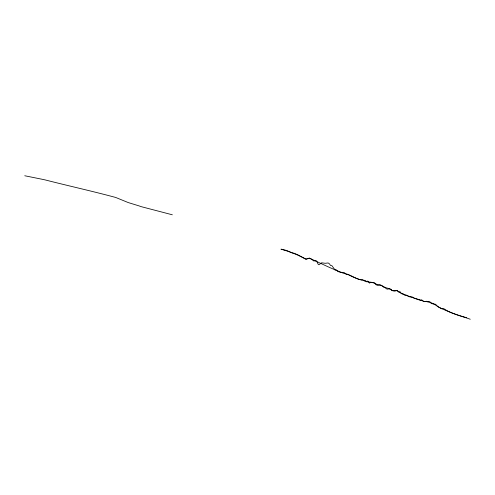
<?xml version="1.0" encoding="UTF-8"?>
<svg xmlns="http://www.w3.org/2000/svg" width="495" height="495" viewBox="0 0 495 495"><rect width="100%" height="100%" fill="white"/><g stroke="black" fill="none" stroke-linecap="round" stroke-linejoin="round"><path stroke-width="0.74" d="M24.75 175.756L41.945 179.227A43.22 3.898 12.7 0 1 45.212 179.926C68.39 185.86 91.773 191.027 114.883 197.239A12.709 1.132 13.1 0 1 116.294 197.697L128.156 202.542L139.194 205.939A56.987 5.055 13.6 0 0 141.131 206.638L172.353 214.799M466.773 317.734C456.848 315.086 446.837 311.25 437.741 306.628L435.643 304.295L431.293 303.571L429.976 301.826L423.769 301.529L421.579 299.772L420.527 300.378L414.068 298.169L412.62 297.08L409.216 296.771L406.222 295.032C402.751 295.193 399.941 292.316 397.194 290.59L392.127 290.602L390.846 289.167L385.45 287.564L379.702 284.47L377.072 285.163L375.612 284.551L375.136 283.326C371.219 281.278 366.207 282.961 362.501 279.799L361.641 280.077C355.8 278.982 351.221 274.979 345.479 273.791C333.005 269.602 321.218 263.451 309.356 258.142L306.263 259.244C298.281 254.944 289.693 251.602 280.956 249.171L286.624 250.451L292.062 252.883L294.011 253.242L297.724 254.758L305.588 259.157L309.356 258.142L311.856 259.386L313.589 260.915L316.46 260.822L318.341 264.578L319.015 264.732L321.67 262.802L325.178 263.291L328.185 262.969L329.429 263.823L330.481 265.419L331.891 265.66L335.164 270.097L336.025 269.645L337.788 271.446L340.548 272.392L342.076 272.324L342.676 272.912L344.266 272.627L346.141 274.174L347.639 274.286C351.407 276.377 355.416 278.134 359.444 279.452L365.477 280.535L366.721 281.81L367.717 281.036L369.555 283.121L370.545 282.379L374.424 282.954L377.908 285.071L381.818 285.745L383.854 287.36L385.45 287.564L385.976 288.672L387.505 289.167L389.268 288.808L392.906 290.837L394.515 291.122L397.194 290.59L398.487 292.05L400.245 291.84L401.451 293.653L403.147 293.714L404.526 294.946C409.495 296.196 414.074 298.287 418.98 299.549L424.636 301.641L426.529 301.238L427.284 301.764C432.649 302.179 437.066 306.535 441.75 308.806L443.668 308.589C451.446 313.954 461.476 316.002 470.25 319.244"/></g></svg>
